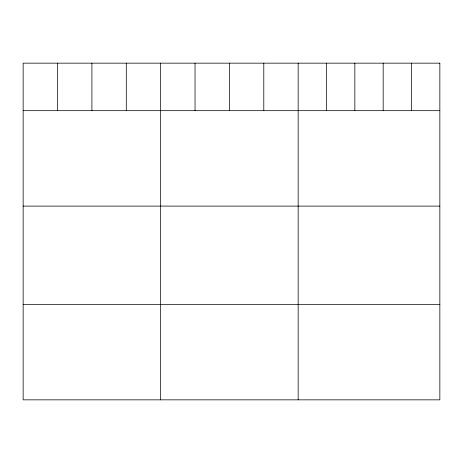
<?xml version="1.0" encoding="UTF-8"?>
<svg xmlns="http://www.w3.org/2000/svg" width="463" height="463" viewBox="0 0 463 463"><rect width="100%" height="100%" fill="white"/><g stroke="black" fill="none" stroke-linecap="round" stroke-linejoin="round"><path stroke-width="0.69" d="M23.15 110.674L439.85 110.674M23.15 206.099L439.85 206.099M23.15 304.417L439.85 304.417M411.514 63.159L411.514 110.674M383.179 63.159L383.179 110.674M354.843 63.159L354.843 110.674M326.508 63.159L326.508 110.674M298.172 63.159L298.172 399.841M263.794 63.159L263.794 110.674M229.416 63.159L229.416 110.674M195.039 63.159L195.039 110.674M160.661 63.159L160.661 399.841M126.283 63.159L126.283 110.674M91.906 63.159L91.906 110.674M57.528 63.159L57.528 110.674M439.85 63.159L23.15 63.159L23.15 399.841L439.85 399.841L439.85 63.159"/></g></svg>
